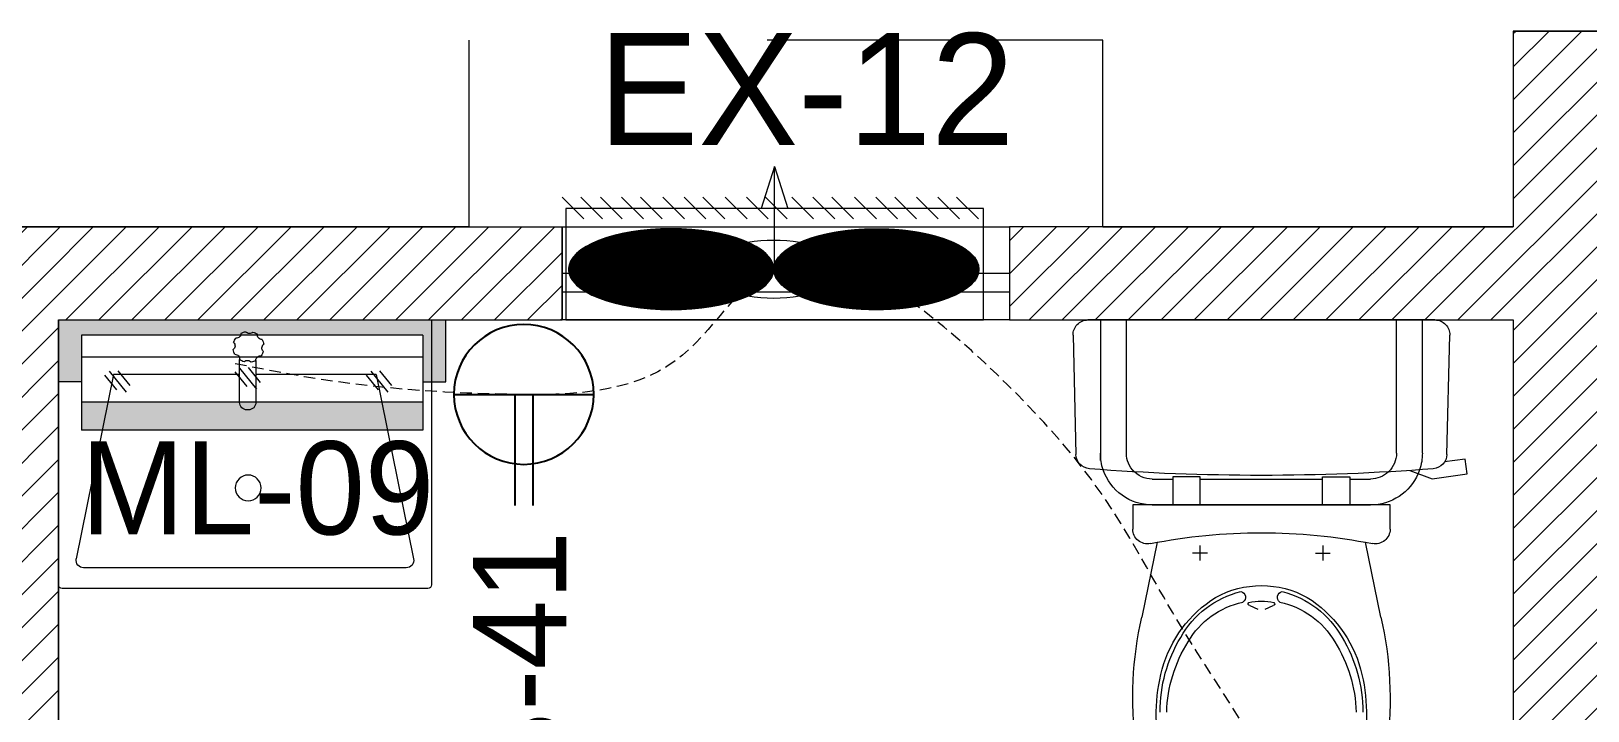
# Model space of a CAD drawing. Header units: inches. Extents: x 109699 to 44449955, y -10987 to 15824140.
# Drawn here: x 196436.2 to 196519.6, y -3276.5 to -3240.1 of the extents above; entities that cross this region are included whole.
import ezdxf

# ---------------------------------------------------------------- set-up
doc = ezdxf.new("R2010")
doc.units = ezdxf.units.IN
doc.header["$LTSCALE"] = 5
doc.header["$MEASUREMENT"] = 0
doc.linetypes.add('ACAD_ISO03W100', pattern=[30, 12, -18])
doc.linetypes.add('DASHED2', pattern=[0.375, 0.25, -0.125])
doc.layers.get('0').update_dxf_attribs({"color": 123})
for name, color, linetype, lineweight in [('@NORMAL', 7, 'Continuous', 5), ('dotted', 8, 'ACAD_ISO03W100', 5), ('E-Con-Point', 5, 'DASHED2', 13), ('E-EX-Exhaust-Fan', 190, 'Continuous', 13), ('E-ML-Mirror-Light', 6, 'Continuous', 13), ('E-PB-Socket-5A', 203, 'Continuous', 13), ('fixture', 255, 'Continuous', 0), ('glass', 140, 'Continuous', 18), ('ha', 252, 'Continuous', 5), ('WALL-1', 8, 'Continuous', 9)]:
    doc.layers.add(name, color=color, linetype=linetype, lineweight=lineweight)
doc.styles.get("Standard").update_dxf_attribs({"font": 'times.ttf'})

# ---------------------------------------------------------------- blocks, each defined once
blk = doc.blocks.new('nhjkkl')
at = {"layer": 'fixture'}
for p, q in [((143550.2312347457, 413.9730671772784), (143568.8430790594, 413.9730671772793)), ((143550.9065610597, 406.8304476761043), (143550.9065610476, 413.9730520486739)), ((143552.2954045853, 406.8304476553101), (143552.295404572, 413.9730369089164)), ((143566.7790000358, 406.8304174008415), (143566.7790000629, 413.9730217734107)), ((143568.1677981537, 413.9730520292499), (143568.1677527493, 408.0151220831901)), ((143549.5901182657, 406.7664480220853), (143549.4378542114, 413.1605533693012)), ((143569.6365050042, 413.160553386321), (143569.4842561156, 406.7664480432288)), ((143568.1677527493, 408.0151220831901), (143568.1677981597, 406.4336438885)), ((143548.4963421248, 405.7263631810149), (143548.607251598, 406.5122054251713)), ((143548.607251598, 406.5122054251713), (143549.7157409937, 406.3564144534005)), ((143568.1677981597, 406.4336438885), (143568.1677981659, 406.8304930909451)), ((143550.3819850576, 405.4614186200849), (143548.4963421248, 405.7263631810149)), ((143551.5813878428, 405.9018777620411), (143550.3819850576, 405.4614186200849)), ((143554.79288887, 405.4416192904139), (143553.6842026946, 405.441619307019)), ((143556.26127781, 405.5678778112876), (143554.7929191489, 405.5678777931987)), ((143554.7929191489, 405.5678777931987), (143554.7929191657, 404.0528211996536)), ((143562.8130511395, 405.4416192901674), (143556.2612324133, 405.4415738736677)), ((143556.261277828, 404.0528211778994), (143556.26127781, 405.5678778112876)), ((143562.8130813948, 404.0528211994076), (143562.8130814172, 405.5678777923752)), ((143562.8130814172, 405.5678777923752), (143564.2813946441, 405.5678778099075)), ((143565.3901262533, 405.4416192910601), (143564.2813644056, 405.4416193076988)), ((143564.2813946441, 405.5678778099075), (143564.2813946615, 404.0528211776734)), ((143552.6374877589, 404.0528211924245), (143566.4367957518, 404.0528211854942)), ((143552.6374877788, 402.7586299086117), (143552.6374877589, 404.0528211924245)), ((143565.3901262723, 404.052821200891), (143553.6842329504, 404.0527757819953)), ((143554.7929191657, 404.0528211996536), (143556.261277828, 404.0528211778994)), ((143564.2813946615, 404.0528211776734), (143562.8130813948, 404.0528211994076)), ((143566.4367957518, 404.0528211854942), (143566.4367957728, 402.7586601782943)), ((143553.1271576377, 398.0362349681834), (143553.9518113588, 402.0500473916766)), ((143556.2436128532, 401.8703246815119), (143556.2436128408, 401.076701986922)), ((143562.8306252776, 401.870324702267), (143562.8306253056, 401.0767019672573)), ((143565.1223207889, 402.0500776611082), (143565.9471258924, 398.0362349753721)), ((143556.6404317734, 401.4735209071393), (143555.8468090396, 401.4735208790955)), ((143562.4338063848, 401.4735208998579), (143563.2274290794, 401.4735208880586)), ((143559.3387398673, 398.4577576346321), (143558.9106931205, 398.6640308240756)), ((143560.1635449936, 398.6640308047001), (143559.7355133987, 398.4577576290383))]:
    blk.add_line(p, q, dxfattribs=at)
for centre, radius, start, end in [((143550.2312440123, 413.179452317064), 0.7936148602690781, 90.00066901502818, 181.3645564982883), ((143568.8430925063, 413.179430154478), 0.7936370229151675, 358.63708330143, 90.00097078565905), ((143550.3835517447, 406.7852967886536), 0.7936573326114393, 181.3608597506466, 265.4936567333053), ((143553.6835439005, 406.8302100781168), 2.776982850894335, 179.9950977868233, 198.7247616892986), ((143553.6840397306, 406.830291598628), 1.388635154058973, 179.9935610234081, 226.0579730208608), ((143565.3903243654, 406.8303071959601), 1.388675674785373, 313.9401349780949, 0.004546975725653977), ((143565.3906436726, 406.8305070680519), 2.777154493287228, 341.2709583579591, 359.9997116367785), ((143568.6908150557, 406.7853051890736), 0.7936651105025501, 274.5057515234096, 358.6385485059807), ((143559.3313820936, 520.4146619905953), 114.7747799088793, 265.4974651529274, 270.1027383364831), ((143553.6641671368, 406.8219761162256), 2.755988833818937, 198.6919603846717, 203.1962037287053), ((143553.6842451597, 406.830626965949), 2.777851183980603, 203.1970942653883, 269.9997481717924), ((143553.6842363313, 406.8306462703642), 1.389026963752532, 226.0622858634653, 269.9986125244432), ((143559.7429846886, 520.4144736201536), 114.7745915251009, 269.8972652920607, 274.5025384751385), ((143565.3900826332, 406.8305070130612), 2.777685812513137, 270.0009001508976, 341.2746753299377), ((143565.3900696894, 406.8304403121767), 1.388821022269026, 270.0023335401336, 318.9044295561592), ((143553.4310986414, 402.7586261222484), 0.7936108626023987, 179.9997266385257, 281.154795170795), ((143559.5371957675, 371.7938538244518), 30.76746556976699, 78.84496378673161, 101.1553274581742), ((143565.6431621761, 402.758675070728), 0.7936335968594284, 258.8438563195717, 359.9989248519769), ((143560.6030199971, 393.4904633605145), 6.619506932955108, 122.1868749793399, 164.6422486899968), ((143559.691574243, 394.4271028772321), 5.141188323198548, 104.2497094621876, 150.61330759848), ((143559.5371492295, 394.6434052969737), 5.084142630955329, 90.00008428513468, 118.9405262423073), ((143558.3670353377, 399.1001076362847), 0.3155730422259372, 304.1716716939285, 79.21640439466078), ((143559.5371191747, 394.6434638445119), 5.0840840834616, 61.05930362467164, 89.999745580456), ((143560.7072330775, 399.1001138847403), 0.3155697011984737, 100.7865058950931, 235.831238595057), ((143559.3826715294, 394.427120612819), 5.141172952833982, 29.38656240975397, 75.7501605465209), ((143558.4712257037, 393.4904828698247), 6.619494466593977, 15.35760583437553, 57.81297954471867), ((143559.4569603147, 394.4903639536053), 4.443393787718942, 101.8529499143643, 150.0038868718224), ((143558.9034807952, 398.7448373456175), 0.08112774840026897, 120.2938259573558, 275.1003766384382), ((143559.5371535633, 395.9875161606467), 2.906734715241127, 90.00023231647822, 103.4195897572691), ((143559.5371073564, 395.9877092781937), 2.906541597874001, 76.57996402864104, 89.99932147006473), ((143560.1707573169, 398.7448373461996), 0.08112776809779704, 264.8996260535975, 59.706176732827), ((143559.6173005208, 394.4904147853488), 4.443348715976101, 29.99569182148486, 78.14662877954265), ((143572.2223725796, 393.6842009728691), 19.58487767572048, 167.1608948101009, 187.3028875654185), ((143546.851903473, 393.6842435729975), 19.58487550162758, 352.6969860827403, 12.83897883790706), ((143561.8666311087, 392.9471293959111), 7.765781522712604, 148.9734116776313, 180.0370825543271), ((143561.9397062611, 392.7187179168407), 7.485059714963107, 147.7595450529205, 178.2898013246998), ((143557.1345394465, 392.7186902103006), 7.485068091722362, 1.71040899528419, 32.24066526655368), ((143557.2076145146, 392.9471021420416), 7.765789141801811, 359.9631185417419, 31.02678941811098), ((143563.4260475728, 392.801147338552), 9.524650229934462, 165.1413266773221, 192.8659346269845), ((143555.6481905647, 392.8011472918486), 9.524650235689958, 347.1340656589409, 14.85867360866212), ((143563.0484980828, 392.9327481596404), 10.39841761455111, 189.6220183945854, 217.9117471889267), ((143563.9317907136, 393.5092300994431), 10.19175081845734, 196.1153299050868, 219.5232582581568), ((143555.1424550462, 393.5091935918356), 10.19173337833671, 320.4769270377624, 343.8848553902324), ((143556.0257778566, 392.9327181524561), 10.39840516526215, 322.0884090897869, 350.378137884462), ((143561.7342255453, 392.2455549454055), 8.94320625309545, 219.6122136137997, 239.3816435217801), ((143559.5040281406, 389.9617490593175), 4.519470302409078, 220.5550458037677, 270.4192277752593), ((143559.5701948642, 389.961814163333), 4.519535626071895, 269.580394858351, 319.4445768290443), ((143557.3400579794, 392.2455549029521), 8.94320622922971, 300.6183568637677, 320.3877867722666), ((143559.4418071491, 388.7049738406661), 4.731726761745959, 241.4348748081609, 271.1544712317944), ((143559.6324764107, 388.7049738002104), 4.731726720728004, 268.8455291001113, 298.565125525756)]:
    blk.add_arc(centre, radius, start, end, dxfattribs=at)
blk = doc.blocks.new('qplaz')
at = {"layer": 'fixture'}
for p, q in [((143569.7800132462, 341.4142088231699), (143569.7800132462, 321.8142088231655)), ((143584.1800132462, 341.61420882317), (143569.9800132462, 341.61420882317)), ((143584.1800132462, 321.6142088231654), (143584.1800132462, 341.61420882317)), ((143581.2560437616, 338.6539164940569), (143571.3654443752, 340.6546305699137)), ((143570.8861369331, 340.2625714804694), (143570.8861369331, 322.965846165866)), ((143581.2560437616, 338.6539164940569), (143581.2560437616, 332.2000209122216)), ((143582.0060121824, 332.2000209122216), (143579.7593405762, 332.2000209122216)), ((143579.3593405762, 331.8000209122216), (143579.3593405762, 331.7265742452862)), ((143579.7593405762, 331.3265742452861), (143582.0559613498, 331.3265742452861)), ((143581.2560437616, 331.3265742452861), (143581.2560437616, 324.5745011522785)), ((143581.2560437616, 324.5745011522785), (143571.3654443752, 322.5737870764217)), ((143569.9800132462, 321.6142088231654), (143584.1800132462, 321.6142088231654))]:
    blk.add_line(p, q, dxfattribs=at)
blk.add_circle((143575.1723653077, 331.7897488839506), 0.6913263923410093, dxfattribs=at)
for centre, radius, start, end in [((143569.9800132462, 341.4142088231699), 0.2000000000000455, 90, 180), ((143571.2861369331, 340.2625714804694), 0.4000000000000909, 78.56426997742129, 180), ((143579.7593405762, 331.8000209122216), 0.399999999999909, 90, 180), ((143582.7354837368, 331.8035851411277), 0.8302349482081128, 151.4778612968022, 170.068074453921), ((143582.0119682067, 332.4488265509969), 0.248876917594301, 268.6286890816223, 7.917246669584689), ((143582.7354837368, 331.8035851411277), 0.8302349482082407, 106.4778612964865, 125.0680744547195), ((143582.6801355756, 332.7714424551863), 0.2488769175942959, 223.6286890812177, 322.9172466696585), ((143582.7354837368, 331.8035851411277), 0.8302349482088563, 61.4778612960077, 80.06807445479153), ((143583.3807251467, 332.5271006712389), 0.248876917594301, 178.6286890807749, 277.9172466688938), ((143582.7354837368, 331.8035851411277), 0.830234948208255, 16.47786129636911, 35.06807445458243), ((143579.7593405762, 331.7265742452862), 0.4000000000000909, 180, 270), ((143581.7676264227, 331.7482369799126), 0.2488769175943618, 313.6286890804716, 52.9172466688434), ((143582.7354837368, 331.8035851411277), 0.8302349482082407, 196.4778612963691, 215.0680744545824), ((143583.4589992669, 331.1583437312556), 0.2488769175944828, 88.62868908162226, 187.9172466695847), ((143583.7033410509, 331.8589333023399), 0.2488769175943618, 133.6286890804716, 232.9172466688434), ((143582.7354837368, 331.8035851411277), 0.8302349482084354, 331.4778612968021, 350.0680744541255), ((143582.0902423269, 331.0800696110165), 0.2488769175944828, 358.6286890807748, 97.9172466688938), ((143582.7354837368, 331.8035851411277), 0.8302349482086144, 241.4778612960077, 260.0680744547915), ((143582.790831898, 330.8357278270691), 0.2488769175942959, 43.62868908121773, 142.9172466696585), ((143582.7354837368, 331.8035851411277), 0.8302349482082931, 286.4778612964865, 305.0680744547195), ((143571.2861369331, 322.965846165866), 0.4000000000000909, 180, 281.4357300225787), ((143569.9800132462, 321.8142088231655), 0.2000000000000455, 180, 270)]:
    blk.add_arc(centre, radius, start, end, dxfattribs=at)
blk = doc.blocks.new('E-MIRROR')
at = {"linetype": 'ByBlock', "ltscale": 0.5}
h = blk.add_hatch(color=256, dxfattribs=at)
h.dxf.hatch_style = 1
h.paths.add_polyline_path([(-3.803825716282212, 2.446194755687683), (-4.624919714406442, 2.446194755687683), (-4.62491971440644, 1.06206045303217), (-16.82861533086331, 1.06206045303217), (-16.82861533086331, 2.446194755687683), (-17.64970932898754, 2.446194755687683), (-17.64970932898754, 0.6069118485903171), (-3.803825716282212, 0.6069118485903171)])
h.paths.add_polyline_path([(-4.624919714406442, 3.884460453032168), (-16.82861533086331, 3.884460453032168), (-16.82861533086331, 3.048292623822446), (-4.624919714406442, 3.048292623822446)])
for p, q in [((-4.624919714406442, 3.88446045303217, 10051), (-16.82861533086331, 3.88446045303217, 10051)), ((-16.82861533086331, 1.062060453032171, 10051), (-16.82861533086331, 3.88446045303217, 10051)), ((-4.624919714406442, 1.062060453032171, 10051), (-4.624919714406442, 3.88446045303217, 10051)), ((-16.82861533086331, 3.048292623822448, 10051), (-4.624919714406442, 3.048292623822448, 10051)), ((-16.82861533086331, 2.446194755687686, 10051), (-17.64970932898754, 2.446194755687686, 10051)), ((-17.64970932898754, 2.446194755687686, 10051), (-17.64970932898754, 0.6069118485903177, 10051)), ((-16.00565070650659, 2.247419289612556, 2959.014400000002), (-15.57607335201684, 2.686018207375187, 2959.014400000002)), ((-15.84009277979034, 2.134810924049816, -4132.9712), (-15.23268653038967, 2.757759762277937, -4132.9712)), ((-15.52937958076724, 2.121438535564381, 2959.014400000002), (-15.09980222627749, 2.560037453327011, 2959.014400000002)), ((-11.35052072305241, 2.152482457534203, 2959.014400000002), (-10.92094336856267, 2.591081375296835, 2959.014400000002)), ((-11.18496279633616, 2.039874091971463, -4132.9712), (-10.5775565469355, 2.662822930199585, -4132.9712)), ((-10.87424959731306, 2.026501703486027, 2959.014400000002), (-10.44467224282331, 2.465100621248658, 2959.014400000002)), ((-6.647889140735954, 2.247419289613197, 2959.014400000002), (-6.218311786246209, 2.686018207375829, 2959.014400000002)), ((-6.4823312140197, 2.134810924050456, -4132.9712), (-5.874924964619035, 2.75775976227858, -4132.9712)), ((-6.171618014996598, 2.121438535565022, 2959.014400000002), (-5.742040660506856, 2.560037453327653, 2959.014400000002)), ((-4.624919714406442, 2.446194755687686, 10051), (-3.803825716282212, 2.446194755687686, 10051)), ((-3.803825716282212, 2.446194755687686, 10051), (-3.803825716282212, 0.6069118485903177, 10051)), ((-16.82861533086331, 1.706557592298256, 10051), (-4.624919714406442, 1.706557592298256, 10051)), ((-4.624919714406442, 1.062060453032171, 10051), (-16.82861533086331, 1.062060453032171, 10051)), ((-17.64970932898754, 0.6069118485903177, 10051), (-3.803825716282212, 0.6069118485903177, 10051))]:
    blk.add_line(p, q)
blk = doc.blocks.new('A$C0EEE0DA8')
at = {"lineweight": 25}
for p, q in [((9.859886922386067, 11.01563311866266), (9.859886922386067, 3.514223118661903)), ((9.859886922386067, 7.754928118662065), (15.8195753665932, 7.754928118662065)), ((9.859886922386067, 6.774928118662501), (15.8195753665932, 6.774928118662501))]:
    blk.add_line(p, q, dxfattribs=at)
blk.add_circle((9.85988692238243, 7.264928118662283), 3.750704999999999, dxfattribs=at)
blk = doc.blocks.new('A$C1C755710')
at = {"linetype": 'ByBlock', "ltscale": 0.5}
h = blk.add_hatch(dxfattribs=at)
h.set_pattern_fill('ANSI31', color=256)
h.set_pattern_definition([(45, (0, 0), (-0.08838834764831843, 0.08838834764831845), [])])
edge = h.paths.add_edge_path()
edge.add_ellipse((199.1649073579174, 94.51384083836456), major_axis=(191.0280833619181, 3.971377967073551e-11), ratio=0.3951307893636453, start_angle=-2.146606530950382e-05, end_angle=6.29936271653392)
edge.add_ellipse((199.1649073579174, 94.51384083836456), major_axis=(191.0280833619181, 3.971377967073551e-11), ratio=0.3951307893636453, start_angle=6.29936271653392, end_angle=41.72868663856591)
edge.add_ellipse((199.1649073579174, 94.51384083836456), major_axis=(191.0280833619181, 3.971377967073551e-11), ratio=0.3951307893636453, start_angle=41.72868663856591, end_angle=359.9999785339347)
edge = h.paths.add_edge_path()
edge.add_ellipse((581.2210740817536, 94.51384083836456), major_axis=(-191.0280833619181, 3.971377967073551e-11), ratio=0.3951307893636453, start_angle=2.146606529957221e-05, end_angle=318.2713133614341)
edge.add_ellipse((581.2210740817536, 94.51384083836456), major_axis=(-191.0280833619181, 3.971377967073551e-11), ratio=0.3951307893636453, start_angle=318.2713133614341, end_angle=360.0000214660653)
at = {"ltscale": 2}
for p, q in [((389.0395967610093, 285.5447172545246), (364.2144678700133, 207.9370213896327)), ((389.0395967610093, 102.7958703805634), (389.0395967610093, 285.5447172545246)), ((389.0395967610093, 285.5447172545246), (413.8647256520053, 207.9370213896327)), ((9.237156729897833, 188.2013995007728), (49.73115919703559, 228.6954019679106)), ((44.42906965014117, 188.2013995007728), (84.92307211727893, 228.6954019679106)), ((83.87120178474288, 188.2013995007728), (124.3652042518806, 228.6954019679106)), ((124.5506794197281, 188.2013995007728), (165.0446818868659, 228.6954019679106)), ((159.7425923399715, 188.2013995007728), (200.2365948071092, 228.6954019679106)), ((199.1847244745732, 188.2013995007728), (239.6787269417109, 228.6954019679106)), ((241.5598876592558, 188.2013995007728), (282.0538901263935, 228.6954019679106)), ((276.7518005794991, 188.2013995007728), (317.2458030466369, 228.6954019679106)), ((316.1939327141008, 188.2013995007728), (356.6879351812386, 228.6954019679106)), ((365.3524135401385, 188.2013995007728), (405.8464160072763, 228.6954019679106)), ((400.5443264603819, 188.2013995007728), (441.0383289275196, 228.6954019679106)), ((439.9864585949836, 188.2013995007728), (480.4804610621213, 228.6954019679106)), ((481.5137070744968, 188.2013995007728), (522.0077095416345, 228.6954019679106)), ((516.7056199947401, 188.2013995007728), (557.1996224618779, 228.6954019679106)), ((556.1477521293418, 188.2013995007728), (596.6417545964796, 228.6954019679106)), ((597.6751444695255, 188.2013995007728), (638.1691469366633, 228.6954019679106)), ((632.8670573897689, 188.2013995007728), (673.3610598569066, 228.6954019679106)), ((672.3091895243706, 188.2013995007728), (712.8031919915084, 228.6954019679106)), ((708.7490936335089, 188.2013995007728), (749.2430961006467, 228.6954019679106)), ((743.9410065537522, 188.2013995007728), (784.43500902089, 228.6954019679106))]:
    blk.add_line(p, q, dxfattribs=at)
blk.add_lwpolyline([(-2.91038304567337e-11, 207.9370213896327), (777.604823705391, 207.9370213896327), (777.604823705391, -2.91038304567337e-11), (-2.91038304567337e-11, -2.91038304567337e-11)], close=True, dxfattribs=at)
for centre, start, end in [((390.1929907198355, -134.2364891821926), 80.14559333652657, 99.85440666347343), ((390.1929907198355, 323.2641150363197), 260.1455933365266, 279.8544066634735)]:
    blk.add_arc(centre, 283.1687490877094, start, end, dxfattribs=at)
at = {"extrusion": (0, 0, -1)}
blk.add_ellipse((199.1649073579174, 94.51384083836456), major_axis=(191.0280833619181, 3.971377967073551e-11), ratio=0.3951307893636453, dxfattribs=at)
blk.add_ellipse((581.2210740817536, 94.51384083836456), major_axis=(-191.0280833619181, 3.971377967073551e-11), ratio=0.3951307893636453)

msp = doc.modelspace()

# ---------------------------------------------------------------- hatches: boundary and pattern name
at = {"layer": 'ha'}
h = msp.add_hatch(dxfattribs=at)
h.set_pattern_fill('ANSI31', scale=10, angle=-7.63333123551244e-14, style=0)
h.set_pattern_definition([(44.99999999999989, (142356.2319982718, 2531118.532197352), (-0.8838834764831833, 0.8838834764831855), [])])
h.paths.add_polyline_path([(196550.6306810349, -3245.085296884672), (196550.6306810349, -3240.085296884206), (196545.6306810349, -3240.085296884206), (196545.6306810349, -3240.085296883741), (196515.6306810349, -3240.085296884672), (196515.6306810349, -3250.578646185835), (196493.6306443762, -3250.57864618537), (196493.6310590072, -3250.578646185806), (196488.6310590072, -3250.578646185806), (196488.6307271348, -3255.578646185835), (196515.6306810349, -3255.578646185835), (196515.6306810349, -3309.792124718455), (196467.6353395369, -3309.792124718455), (196467.6306077173, -3314.792124718455), (196515.630681035, -3314.792124718455), (196515.6333115906, -3489.007518244003), (196521.630681035, -3489.007518244003), (196521.630681035, -3484.007792632588), (196520.630681035, -3484.007792632588), (196520.630681035, -3310.085296884672), (196574.6306810347, -3310.085296884672), (196574.6259492151, -3305.085296884672), (196520.630681035, -3305.085296884672), (196520.6306810349, -3245.085296884672)])
h = msp.add_hatch(dxfattribs=at)
h.set_pattern_fill('ANSI31', scale=10, angle=-7.63333123551244e-14, style=0)
h.set_pattern_definition([(44.99999999999989, (142732.3835256985, 2531118.532197352), (-0.8838834764831833, 0.8838834764831855), [])])
h.paths.add_polyline_path([(196437.6306077175, -3314.800765786813), (196432.6305344, -3314.792124718455), (196432.6306077175, -3250.578646185835), (196459.6306443762, -3250.578646184904), (196459.6306443762, -3250.578646185806), (196464.6306443762, -3250.578646185806), (196464.6306443762, -3255.578646185835), (196437.6306952322, -3255.578646185835)])

# ---------------------------------------------------------------- linework, layer by layer
at = {"layer": '@NORMAL'}
msp.add_line((196437.6306077175, -3255.578646185835, 0.4632159037143317), (196437.6306077175, -3309.792124718455, 0.4632159037143353), dxfattribs=at)
at = {"layer": 'dotted', "ltscale": 0.3, "elevation": 0.2632158499592379}
msp.add_lwpolyline([(196493.6306443762, -3250.57864618537), (196493.6306443762, -3240.57864618537), (196459.6306443762, -3240.57864618537), (196459.6306443762, -3250.578646184904)], dxfattribs=at)
at = {"layer": 'E-Con-Point', "ltscale": 0.5}
msp.add_spline([(196474.964240026, -3318.599289405527), (196478.1502377458, -3311.655103910142, 0.3158496475305217), (196486.004617173, -3306.509550724648, 0.1192152893036421), (196503.7269975962, -3304.833058177584), (196506.5109505496, -3299.89340442412, 0.263215849959245), (196497.8813765399, -3272.115887481978, 16.63151986974967), (196487.9393506705, -3258.492429231821), (196476.0180595112, -3252.61810035488, 0.263215849959245), (196470.7180619531, -3257.761776449453), (196462.0942508705, -3259.569886386503, -0.0572993309429691), (196447.0692344643, -3257.915799455372, 16.65979575710053)], degree=3, dxfattribs=at)
at = {"layer": 'glass'}
for p, q in [((196488.6306443762, -3253.078646185835, 0.2914917373101034), (196464.6306443762, -3253.078646185835, 0.2914917373101034)), ((196488.6306443762, -3254.078646185835, 0.2914917373101034), (196464.6306443762, -3254.078646185835, 0.2914917373101034))]:
    msp.add_line(p, q, dxfattribs=at)
at = {"layer": 'glass', "elevation": 0.2914917373101034}
msp.add_lwpolyline([(196464.6306443762, -3255.578646185835), (196464.6306443762, -3250.578646185835), (196488.6306443762, -3250.578646185835), (196488.6306443762, -3255.578646185835)], close=True, dxfattribs=at)
at = {"layer": 'ha'}
for p, q in [((196515.6306810349, -3240.085296884206, 0.263215849959245), (196515.6306810349, -3250.578646185835, 0.2632158499592485)), ((196515.6306810349, -3240.085296884206, 0.3632158499592464), (196545.6306810349, -3240.085296884206, 0.3632158499592464)), ((196432.6306077175, -3250.578646185835, 0.4218365901781773), (196459.6306443762, -3250.578646185835, 0.4032158752411298)), ((196464.6306443762, -3250.578646185835, 0.2914917373101034), (196464.6306443762, -3255.578646185835, 0.2914917373101034)), ((196464.6306443762, -3250.578646185835, 0.3914917373101048), (196464.6306443762, -3255.578646185835, 0.3914917373101048)), ((196488.6306443762, -3250.578646185835, 0.2914917373101034), (196488.6306443762, -3255.578646185835, 0.2914917373101034)), ((196488.6306443762, -3250.578646185835, 0.3914917373101048), (196488.6306443762, -3255.578646185835, 0.3914917373101048)), ((196493.6306443762, -3250.578646185835, 0.3797675993790683), (196515.6306810349, -3250.578646185835, 0.364595160304102)), ((196437.6306077175, -3255.578646185835, 0.4183883143161111), (196464.6306443762, -3255.578646185835, 0.3997675993790608)), ((196488.6306443762, -3255.578646185835, 0.3832158752411559), (196515.6306810349, -3255.578646185835, 0.364595160304102)), ((196515.6306810349, -3255.578646185835, 0.2632158499592485), (196515.6306810349, -3309.792124718455, 0.2632158499592521))]:
    msp.add_line(p, q, dxfattribs=at)
at = {"layer": 'WALL-1'}
for points, elevation in [([(196545.6306810349, -3240.085296884672), (196515.6306810349, -3240.085296884672), (196515.6306810349, -3250.578646185835), (196493.6306443762, -3250.578646185835)], 0.263215849959245), ([(196488.6306443762, -3250.578646185835), (196488.6307271348, -3255.578646185835), (196515.6306810349, -3255.578646185835), (196515.6306810349, -3309.792124718455), (196467.6353395369, -3309.792124718455), (196467.6306077173, -3314.792124718455), (196515.630681035, -3314.792124718455), (196515.6333115906, -3489.007518244003), (196521.630681035, -3489.007518244003), (196521.630681035, -3484.007792632588), (196520.630681035, -3484.007792632588), (196520.630681035, -3310.085296884672), (196574.6306810347, -3310.085296884672), (196574.6259492151, -3305.085296884672), (196520.630681035, -3305.085296884672), (196520.6306810349, -3245.085296884672), (196550.6306810349, -3245.085296884672)], 0.263215849959245), ([(196459.6306443762, -3250.578646185835), (196432.6306077175, -3250.578646185835), (196432.6305344, -3314.792124718455), (196437.6306077175, -3314.800765786813), (196437.6306952322, -3255.578646185835), (196464.6306443762, -3255.578646185835)], 0.2914917373101034), ([(196459.6306443762, -3250.578646185835), (196459.6310590072, -3250.578646185806), (196464.6310590072, -3250.578646185806), (196464.6306443762, -3250.578646185835)], -0.02144757909902495), ([(196464.6306443762, -3255.578646185835), (196464.6306443762, -3250.578646185835)], 0.2914917373101034), ([(196493.6306443762, -3250.578646185835), (196493.6310590072, -3250.578646185806), (196488.6310590072, -3250.578646185806), (196488.6306443762, -3250.578646185835)], -0.02144757909902495)]:
    msp.add_lwpolyline(points, dxfattribs=dict(at, elevation=elevation))

# ---------------------------------------------------------------- block references
at = {"layer": '@NORMAL', "xscale": -1, "rotation": 270}
msp.add_blockref('qplaz', (196116.0163988942, -146839.7586594322, 16.65979575710053), dxfattribs=at)
at = {"layer": '@NORMAL', "xscale": -1}
msp.add_blockref('nhjkkl', (340061.6678609874, -3669.55171336344, 16.63151986974967), dxfattribs=at)
at = {"layer": 'E-EX-Exhaust-Fan', "xscale": -0.02880000000732252, "yscale": 0.02880000000732252, "zscale": 0.02880000000732252}
msp.add_blockref('A$C1C755710', (196487.2223999007, -3255.578621422689, 0.263215849959245), dxfattribs=at)
at = {"layer": 'E-ML-Mirror-Light', "xscale": -1.50043415340042, "yscale": 1.800520984101695, "zscale": 1.50043415340042, "rotation": 180}
msp.add_blockref('E-MIRROR', (196464.112921907, -3254.485888666948, -15080.57218409031), dxfattribs=at)
at = {"layer": 'E-PB-Socket-5A', "xscale": -1, "rotation": 90}
msp.add_blockref('A$C0EEE0DA8', (196469.8491789892, -3249.709999464117, -0.0572993309429691), dxfattribs=at)

# ---------------------------------------------------------------- texts
at = {"layer": 'E-EX-Exhaust-Fan', "insert": (196466.5895902539, -3246.194647252602, 0.3632158499592449), "char_height": 6, "width": 24.08470202641911, "attachment_point": 7}
msp.add_mtext('{\\fCentury Gothic|b0|i0|c0|p34;EX-12}', dxfattribs=at)
at = {"layer": 'E-ML-Mirror-Light', "insert": (196438.8308020421, -3262.082455550638, 0.2914917373112331), "char_height": 5, "width": 24.08470202641911, "attachment_point": 1}
msp.add_mtext('{\\fCentury Gothic|b0|i0|c0|p34;ML-09}', dxfattribs=at)
at = {"layer": 'E-PB-Socket-5A', "insert": (196464.8587981295, -3266.888167775197, 0.9512859128761675), "char_height": 5, "width": 24.08470202641911, "attachment_point": 9, "rotation": 90.00000000000011}
msp.add_mtext('{\\fCentury Gothic|b0|i0|c0|p34;PB-41}', dxfattribs=at)

doc.saveas('drawing.dxf')
